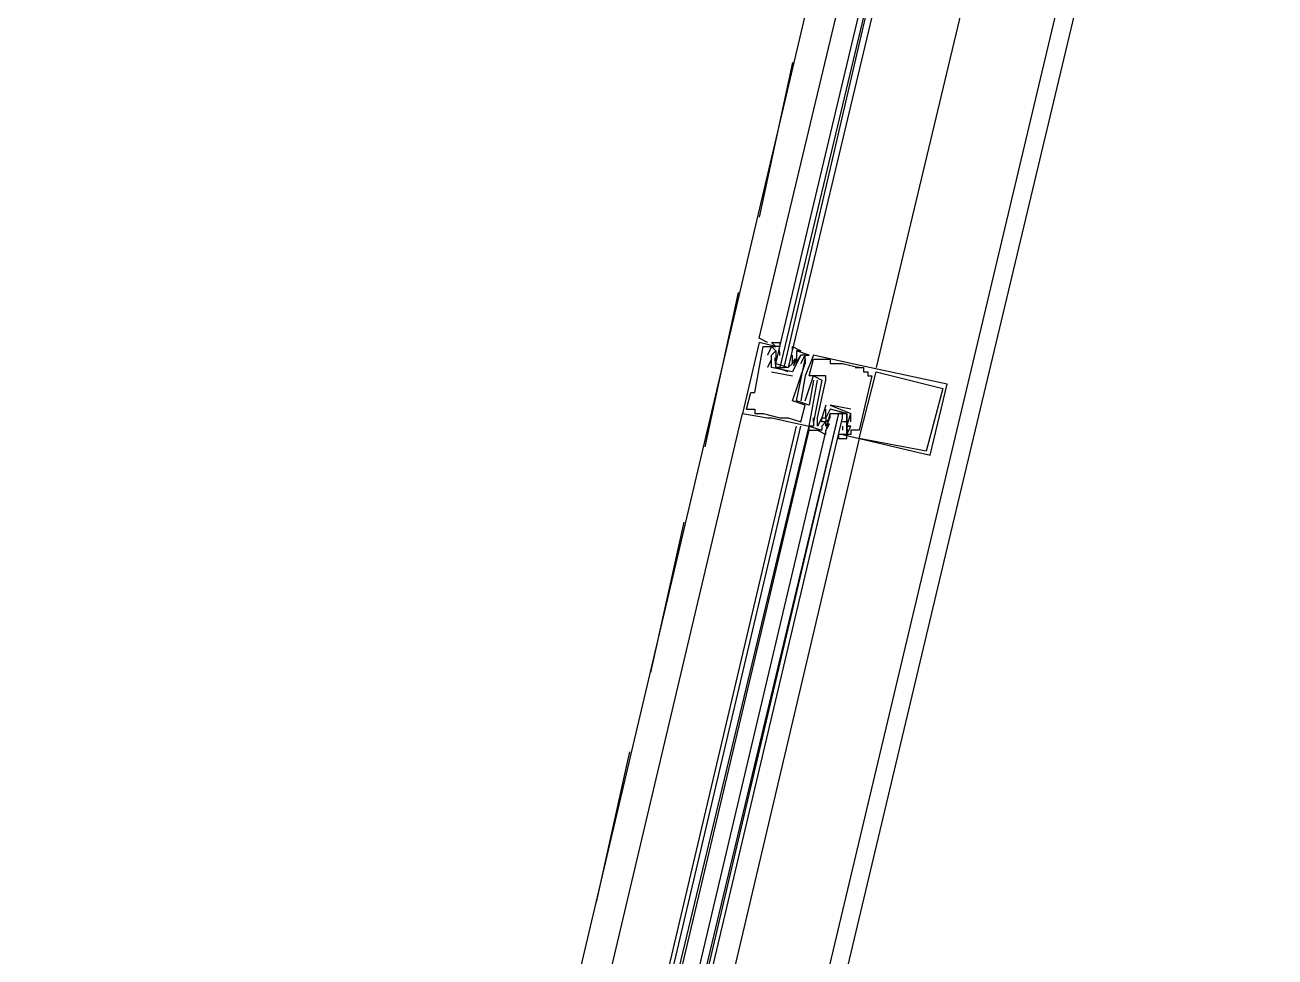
# Model space of a CAD drawing. Header units: feet. Extents: x -84 to 198, y -22 to 181.
# Drawn here: x 100.497 to 104.487, y 24.283 to 27.258 of the extents above; entities that cross this region are included whole.
import ezdxf

# ---------------------------------------------------------------- set-up
doc = ezdxf.new("R2010")
doc.units = ezdxf.units.FT
doc.layers.add('A-LINEA', color=7, linetype='CONTINUOUS')

msp = doc.modelspace()

# ---------------------------------------------------------------- linework, layer by layer
at = {"layer": 'A-LINEA'}
for p, q in [((103.68, 30.2311), (101.76, 22.0844)), ((104.44, 30.0444), (102.5067, 21.9111)), ((102.9467, 27.1378), (102.84, 26.6444)), ((102.7733, 26.4044), (102.6667, 25.9111)), ((102.8933, 26.2311), (102.84, 26.2444)), ((102.84, 26.2444), (102.84, 26.2444)), ((102.8533, 26.2311), (102.8533, 26.2311)), ((102.8667, 26.2311), (102.8667, 26.2311)), ((102.88, 26.2311), (102.88, 26.2311)), ((102.8933, 26.2311), (102.8933, 26.2311)), ((102.8933, 26.2178), (102.8933, 26.2178)), ((102.8933, 26.2178), (102.8933, 26.2044)), ((102.9065, 26.208), (102.9055, 26.2199)), ((102.9059, 26.2027), (102.9056, 26.221)), ((102.9067, 26.2311), (102.9067, 26.2311)), ((102.96, 26.2178), (102.96, 26.2178)), ((102.8667, 26.2044), (102.8667, 26.2044)), ((102.88, 26.1911), (102.8667, 26.1644)), ((102.88, 26.2044), (102.88, 26.2044)), ((102.88, 26.2044), (102.88, 26.2044)), ((102.88, 26.1911), (102.88, 26.1911)), ((102.8925, 26.1755), (102.8919, 26.1959)), ((102.8932, 26.1813), (102.8922, 26.1932)), ((102.8933, 26.2044), (102.8933, 26.2044)), ((102.8933, 26.1911), (102.8933, 26.1911)), ((102.8933, 26.1778), (102.8933, 26.1778)), ((102.9333, 26.1778), (102.9333, 26.1778)), ((102.9467, 26.2044), (102.9467, 26.2044)), ((102.9467, 26.1911), (102.9467, 26.2044)), ((102.9467, 26.1911), (102.9467, 26.1911)), ((102.958, 26.1883), (102.9484, 26.1703)), ((102.9552, 26.1933), (102.9489, 26.1832)), ((102.9552, 26.18), (102.9489, 26.1698)), ((102.96, 26.1911), (102.96, 26.1911)), ((102.96, 26.1778), (102.96, 26.1778)), ((102.96, 26.1778), (102.96, 26.1778)), ((102.9703, 26.2004), (102.9618, 26.1841)), ((102.9733, 26.2044), (102.9733, 26.2044)), ((102.9733, 26.1778), (102.9733, 26.1778)), ((102.9867, 26.2044), (102.9867, 26.2044)), ((102.9867, 26.2044), (102.9867, 26.2044)), ((102.9867, 26.1911), (102.9867, 26.1911)), ((102.9867, 26.1778), (102.9867, 26.1778)), ((102.9867, 26.1778), (102.9867, 26.1778)), ((103, 26.2044), (103, 26.2044)), ((103.0133, 26.2044), (103.0133, 26.2044)), ((103.0133, 26.1911), (103.0133, 26.1911)), ((103.0667, 26.1911), (103.0667, 26.1911)), ((103.0667, 26.1778), (103.0667, 26.1778)), ((103.08, 26.1778), (103.08, 26.1778)), ((103.0933, 26.1778), (103.0933, 26.1778)), ((103.1067, 26.1778), (103.1067, 26.1778)), ((103.1333, 26.1778), (103.1333, 26.1778)), ((102.8667, 26.1644), (102.8667, 26.1644)), ((102.88, 26.1644), (102.88, 26.1644)), ((102.88, 26.1644), (102.88, 26.1644)), ((102.88, 26.1511), (102.9467, 26.1378)), ((102.88, 26.1511), (102.88, 26.1511)), ((102.9333, 26.1511), (102.8933, 26.1644)), ((102.9067, 26.1644), (102.92, 26.1644)), ((102.9467, 26.1511), (102.9467, 26.1511)), ((102.9467, 26.1511), (102.9467, 26.1511)), ((102.9467, 26.1378), (102.9467, 26.1378)), ((102.9867, 26.1378), (102.9867, 26.1378)), ((103, 26.1378), (103, 26.1378)), ((103.0133, 26.1378), (103.0133, 26.1378)), ((103.0533, 26.1378), (103.0533, 26.1378)), ((103.1467, 26.1644), (103.1467, 26.1644)), ((103.16, 26.1644), (103.16, 26.1644)), ((103.16, 26.1644), (103.16, 26.1644)), ((103.1733, 26.1644), (103.1733, 26.1644)), ((103.1733, 26.1511), (103.1733, 26.1511)), ((103.1867, 26.1511), (103.1867, 26.1511)), ((103.1867, 26.1378), (103.1867, 26.1378)), ((103.2, 26.1378), (103.2, 26.1378)), ((103.2133, 26.1511), (103.2133, 26.1511)), ((103.0133, 26.1244), (103.0133, 26.1244)), ((103.0267, 26.1244), (103.0267, 26.1244)), ((103.04, 26.1244), (103.04, 26.1244)), ((103.0533, 26.1244), (103.0533, 26.1244)), ((103.4267, 26.0978), (103.4267, 26.0978)), ((103.44, 26.1111), (103.44, 26.1111)), ((102.8133, 26.0844), (102.8133, 26.0844)), ((102.8267, 26.0844), (102.8267, 26.0844)), ((102.9467, 26.0578), (102.9467, 26.0578)), ((102.96, 26.0578), (102.96, 26.0578)), ((102.9733, 26.0578), (102.9733, 26.0578)), ((102.9867, 26.0578), (102.9867, 26.0578)), ((101.9467, 22.4578), (102.7867, 26.0178)), ((102.7867, 26.0178), (102.7867, 26.0178)), ((102.8, 26.0311), (102.8, 26.0311)), ((102.8267, 26.0311), (102.8267, 26.0311)), ((102.8267, 26.0178), (102.8267, 26.0178)), ((102.84, 26.0178), (102.84, 26.0178)), ((102.8533, 26.0178), (102.8533, 26.0178)), ((102.9867, 26.0444), (102.9867, 26.0444)), ((103, 26.0444), (103, 26.0444)), ((103.0533, 26.0444), (103.0533, 26.0444)), ((103.0533, 26.0311), (103.0533, 26.0311)), ((103.1333, 26.0311), (103.0667, 26.0444)), ((103.0667, 26.0444), (103.1333, 26.0178)), ((103.0667, 26.0444), (103.0667, 26.0444)), ((103.0667, 26.0444), (103.0667, 26.0444)), ((103.0667, 26.0311), (103.0667, 26.0311)), ((103.0667, 26.0311), (103.0667, 26.0311)), ((103.0667, 26.0178), (103.0667, 26.0178)), ((103.08, 26.0178), (103.0933, 26.0178)), ((103.12, 26.0178), (103.12, 26.0178)), ((103.12, 26.0178), (103.12, 26.0178)), ((103.12, 25.9778), (103.1333, 26.0178)), ((103.1333, 26.0311), (103.1333, 26.0311)), ((103.1333, 25.9911), (103.1333, 26.0178)), ((103.1333, 26.0178), (103.1333, 26.0178)), ((102.12, 22.4178), (102.96, 25.9778)), ((102.1333, 22.4178), (102.9733, 25.9778)), ((102.1467, 22.4178), (103, 25.9778)), ((102.8667, 26.0044), (102.8667, 26.0044)), ((102.88, 26.0044), (102.88, 26.0044)), ((102.9067, 26.0044), (102.9067, 26.0044)), ((102.92, 26.0044), (102.92, 26.0044)), ((102.9333, 26.0044), (102.9333, 26.0044)), ((102.9733, 25.9911), (102.9733, 25.9911)), ((103, 25.9644), (103, 25.9778)), ((103, 25.9778), (103, 25.9778)), ((103, 25.9778), (103, 25.9778)), ((103, 25.9644), (103, 25.9778)), ((103, 25.9644), (103, 25.9778)), ((103.0133, 26.0044), (103.0133, 26.0044)), ((103.0133, 26.0044), (103.0133, 26.0044)), ((103.0133, 25.9911), (103.0133, 25.9911)), ((103.0133, 25.9911), (103.0133, 25.9911)), ((103.0133, 25.9778), (103.0133, 25.9778)), ((103.0267, 26.0044), (103.0267, 26.0044)), ((103.0267, 25.9778), (103.0267, 25.9778)), ((103.04, 26.0044), (103.04, 26.0044)), ((103.04, 26.0044), (103.04, 26.0044)), ((103.04, 25.9911), (103.04, 25.9911)), ((103.0533, 26.0044), (103.0533, 26.0044)), ((103.0533, 25.9911), (103.0533, 25.9911)), ((103.0533, 25.9911), (103.0533, 25.9911)), ((103.0533, 25.9778), (103.0533, 25.9911)), ((103.0533, 25.9778), (103.0533, 25.9778)), ((103.0553, 25.9806), (103.0649, 25.9986)), ((103.0564, 25.9685), (103.0648, 25.9848)), ((103.0582, 25.9889), (103.0644, 25.999)), ((103.0582, 25.9756), (103.0644, 25.9857)), ((103.0667, 26.0044), (103.0667, 26.0044)), ((103.1067, 25.9911), (103.1067, 25.9911)), ((103.1067, 25.9778), (103.1067, 25.9644)), ((103.1067, 25.9778), (103.1067, 25.9778)), ((103.12, 25.9778), (103.12, 25.9778)), ((103.12, 25.9778), (103.12, 25.9778)), ((103.1201, 25.9876), (103.1212, 25.9757)), ((103.1209, 25.9934), (103.1214, 25.973)), ((103.1333, 25.9911), (103.1333, 25.9911)), ((103.1333, 25.9778), (103.1333, 25.9778)), ((103.1333, 25.9778), (103.1333, 25.9778)), ((102.16, 22.4178), (103, 25.9644)), ((103.16, 25.9378), (102.32, 22.3778)), ((103.04, 25.9644), (103.04, 25.9644)), ((103.1067, 25.9644), (103.1067, 25.9644)), ((103.1067, 25.9511), (103.1067, 25.9511)), ((103.12, 25.9644), (103.12, 25.9644)), ((103.12, 25.9511), (103.12, 25.9511)), ((103.1201, 25.9742), (103.1212, 25.9624)), ((103.1208, 25.9662), (103.1211, 25.9479)), ((103.1333, 25.9644), (103.1333, 25.9644)), ((103.1333, 25.9511), (103.1333, 25.9511)), ((103.16, 25.9644), (103.16, 25.9644)), ((103.16, 25.9378), (103.16, 25.9378)), ((103.3733, 25.8978), (103.3733, 25.8978)), ((103.3867, 25.8844), (103.3867, 25.8844)), ((102.6, 25.6711), (102.4933, 25.1911)), ((102.4267, 24.9378), (102.32, 24.4578))]:
    msp.add_line(p, q, dxfattribs=at)
for points in [[(104.5733, 30.3778), (104.0133, 27.9911), (103.44, 25.5911), (102.8667, 23.1778), (102.2933, 20.7511), (101.84, 20.8578), (101.3867, 20.9644), (100.9467, 21.0711), (100.52, 21.1778), (100.1067, 21.2711), (99.6933, 21.3644), (99.3067, 21.4578), (98.92, 21.5511), (98.56, 21.6311), (98.2, 21.7244), (97.8533, 21.8044), (97.52, 21.8844), (97.2, 21.9511), (96.8933, 22.0311), (96.6, 22.0978), (96.3067, 22.1644), (96.04, 22.2311)], [(104.1467, 30.1111), (103.7333, 28.3378), (103.2133, 26.1644)], [(102.8667, 26.2444), (102.8667, 26.2444), (102.84, 26.2578), (103.36, 28.4311)], [(103.4667, 28.4044), (102.9333, 26.1644), (102.92, 26.1644), (103.44, 28.4044), (102.9067, 26.1644), (102.8933, 26.1644), (102.8933, 26.1778), (103.4267, 28.4178)], [(102.8667, 26.2444), (102.8667, 26.2444), (102.84, 26.2578)], [(102.8667, 26.2444), (102.8667, 26.2444), (102.84, 26.2578)], [(102.84, 26.2444), (102.7867, 26.0178), (102.8667, 26.0044), (102.88, 26.0044), (103, 25.9778), (103.0267, 26.1244), (103.0267, 26.1244)], [(102.8, 26.0311), (102.8133, 26.0844), (102.8267, 26.0844), (102.8533, 26.2311), (102.8667, 26.2311), (102.88, 26.2311), (102.8667, 26.2044)], [(102.88, 26.1644), (102.88, 26.1911), (102.88, 26.2044), (102.8933, 26.2178), (102.88, 26.2311), (102.8933, 26.2311), (102.88, 26.2444), (102.9067, 26.2444), (102.9067, 26.2311), (102.8933, 26.2311)], [(102.96, 26.1911), (102.96, 26.1778), (102.9467, 26.1511), (102.88, 26.1644), (102.88, 26.2044), (102.8933, 26.2178), (102.8933, 26.2178)], [(102.9467, 26.2178), (102.9467, 26.2311), (102.9733, 26.2178), (102.96, 26.2178), (102.96, 26.2044), (102.96, 26.1911), (102.9467, 26.1778), (102.9333, 26.1644)], [(103.0133, 26.1244), (103, 26.0444), (102.96, 26.0578), (102.9867, 26.1911), (102.9867, 26.1778), (102.9867, 26.2044), (103, 26.2044), (102.96, 26.2178)], [(102.8, 26.0311), (102.8267, 26.0311), (102.8267, 26.0178), (102.84, 26.0178), (102.8533, 26.0178), (102.9067, 26.0044), (102.92, 26.0044), (102.9333, 26.0044), (102.9733, 25.9911), (102.9867, 26.0444), (102.9467, 26.0578), (102.9867, 26.1778), (102.9867, 26.1778)], [(102.8933, 26.2044), (102.8933, 26.1911), (102.8933, 26.1778), (102.9333, 26.1644), (102.9467, 26.1778), (102.9467, 26.1911)], [(102.9733, 26.1778), (102.9867, 26.2044), (102.9733, 26.2044), (102.96, 26.1778), (102.96, 26.1778), (102.9467, 26.1511), (102.9467, 26.1511)], [(103.1067, 25.9511), (103.3867, 25.8844), (103.44, 26.1111), (103.1333, 26.1778), (103.0133, 26.2044), (102.9867, 26.1378), (102.9733, 26.0578)], [(103.0267, 26.0044), (103.0533, 26.1244), (103.0533, 26.1378), (103, 26.1378), (103.0133, 26.1911), (103.0667, 26.1911), (103.0667, 26.1778), (103.08, 26.1778), (103.0933, 26.1778), (103.1067, 26.1778), (103.16, 26.1644), (103.1467, 26.1644), (103.16, 26.1644), (103.1733, 26.1644), (103.1733, 26.1511), (103.1867, 26.1511), (103.1867, 26.1378), (103.2, 26.1378), (103.16, 25.9644), (103.1333, 25.9644), (103.1333, 25.9511), (103.12, 25.9511), (103.1333, 25.9778), (103.1333, 25.9778)], [(102.9867, 26.0578), (103.0133, 26.1378), (103.04, 26.1244), (103.0133, 25.9911), (103.0133, 26.0044), (103.0133, 25.9911), (103.0133, 25.9778), (103, 25.9778), (103.04, 25.9644)], [(103.4267, 26.0978), (103.3733, 25.8978), (103.16, 25.9378), (103.2133, 26.1511), (103.4267, 26.0978)], [(102.2133, 22.4044), (103.0667, 26.0178), (103.08, 26.0178), (103.0933, 26.0178), (102.2267, 22.3911)], [(102.2533, 22.3911), (103.1067, 26.0044), (103.1067, 26.0178), (103.0933, 26.0178), (102.24, 22.3911)], [(103.0533, 26.0444), (103.04, 26.0044), (103.04, 26.0044), (103.0267, 25.9778), (103.0267, 26.0044)], [(103.0667, 26.0311), (103.0533, 26.0044), (103.0533, 25.9911), (103.04, 25.9778), (103.04, 25.9644), (103.0267, 25.9644), (103.0533, 25.9511), (103.0533, 25.9644)], [(103.0533, 25.9911), (103.04, 25.9911), (103.04, 26.0044), (103.0533, 26.0044), (103.0533, 26.0311)], [(103.0533, 25.9911), (103.0667, 26.0044), (103.0667, 26.0178), (103.12, 26.0178), (103.12, 25.9911), (103.1067, 25.9911)], [(103.1067, 25.9511), (103.0933, 25.9511), (103.0933, 25.9378), (103.12, 25.9378), (103.12, 25.9511), (103.1067, 25.9511), (103.12, 25.9511), (103.12, 25.9644), (103.12, 25.9778), (103.12, 25.9911), (103.12, 26.0178), (103.0667, 26.0311)], [(103.12, 25.9778), (103.1333, 25.9778), (103.12, 25.9778), (103.12, 25.9644)], [(103, 25.9644), (103.0267, 25.9644), (103.0267, 25.9644)], [(103, 25.9644), (103.0267, 25.9644), (103.0267, 25.9644)], [(103, 25.9644), (103.0267, 25.9644), (103.0267, 25.9644)]]:
    msp.add_lwpolyline(points, dxfattribs=at)

doc.saveas('drawing.dxf')
